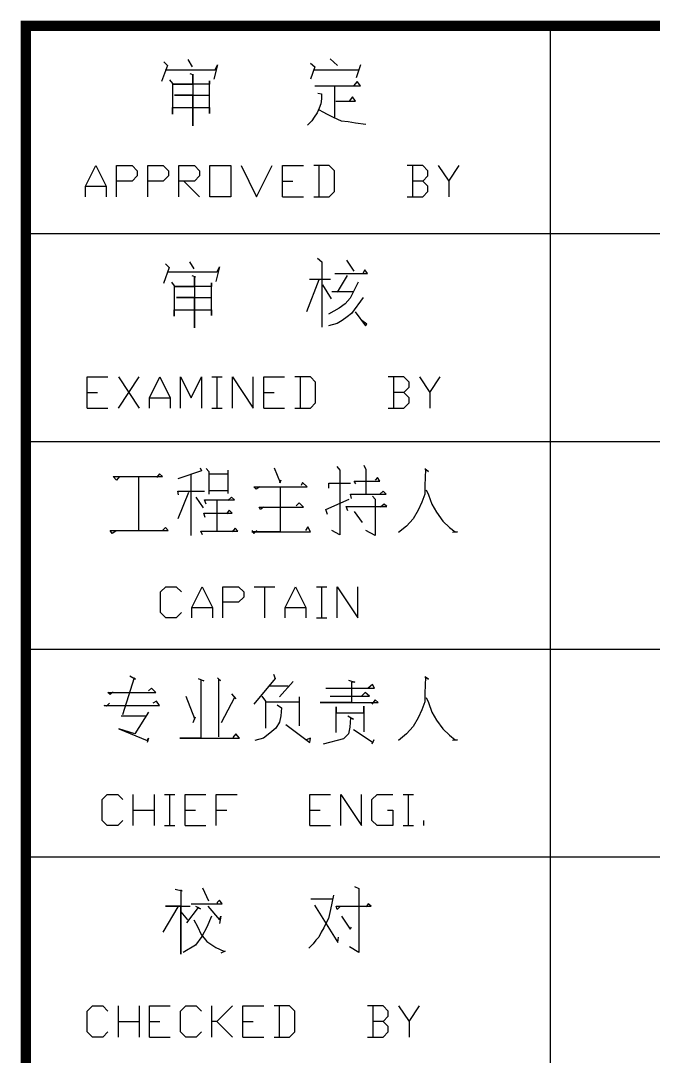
# Model space of a CAD drawing. Extents: x 2025205 to 2402328, y -557483 to 329036.
# Drawn here: x 2166040 to 2170611, y -534472 to -526995 of the extents above; entities that cross this region are included whole.
import ezdxf

# ---------------------------------------------------------------- set-up
doc = ezdxf.new("R2010")
doc.units = 0
doc.header["$LTSCALE"] = 1500
doc.header["$MEASUREMENT"] = 0
doc.layers.add('PUB_TITLE', color=4, linetype='Continuous')

# ---------------------------------------------------------------- blocks, each defined once
blk = doc.blocks.new('EWW')
at = {"layer": 'PUB_TITLE'}
for p, q in [((-162743.9, 283054.6), (-162743.9, 276075)), ((-164588.2, 282864.4), (-164616.2, 282787.4)), ((-164605.7, 282881.9), (-164588.2, 282864.4)), ((-164490.2, 282892.4), (-164469.2, 282857.4)), ((-164346.7, 282867.9), (-164364.2, 282797.9)), ((-164357.2, 282843.4), (-164346.7, 282867.9)), ((-163898.7, 282874.9), (-163877.7, 282857.4)), ((-163804.2, 282895.9), (-163769.2, 282864.4)), ((-163657.2, 282867.9), (-163678.2, 282804.9)), ((-164598.7, 282843.4), (-164357.2, 282843.4)), ((-164479.7, 282825.9), (-164462.2, 282818.9)), ((-164465.7, 282818.9), (-164465.7, 282573.9)), ((-164465.7, 282773.4), (-164465.7, 282818.9)), ((-163877.7, 282857.4), (-163898.7, 282797.9)), ((-163884.7, 282843.4), (-163664.2, 282843.4)), ((-164577.7, 282794.4), (-164563.7, 282776.9)), ((-164563.7, 282776.9), (-164563.7, 282629.9)), ((-164560.2, 282773.4), (-164465.7, 282773.4)), ((-164385.2, 282773.4), (-164560.2, 282773.4)), ((-164385.2, 282790.9), (-164385.2, 282773.4)), ((-164385.2, 282633.4), (-164385.2, 282790.9)), ((-163877.7, 282766.4), (-163657.2, 282766.4)), ((-163783.2, 282762.9), (-163783.2, 282615.9)), ((-163674.7, 282787.4), (-163692.2, 282766.4)), ((-163657.2, 282766.4), (-163674.7, 282787.4)), ((-164553.2, 282720.9), (-164385.2, 282720.9)), ((-164465.7, 282720.9), (-164553.2, 282720.9)), ((-164465.7, 282573.9), (-164465.7, 282720.9)), ((-163863.7, 282731.4), (-163846.2, 282727.9)), ((-163846.2, 282727.9), (-163846.2, 282703.4)), ((-163695.7, 282713.9), (-163713.2, 282692.9)), ((-163681.7, 282692.9), (-163695.7, 282713.9)), ((-163849.7, 282678.9), (-163856.7, 282657.9)), ((-163846.2, 282703.4), (-163849.7, 282678.9)), ((-163776.2, 282692.9), (-163681.7, 282692.9)), ((-164563.7, 282661.4), (-164385.2, 282661.4)), ((-164563.7, 282629.9), (-164563.7, 282661.4)), ((-164385.2, 282661.4), (-164385.2, 282633.4)), ((-163881.2, 282615.9), (-163891.7, 282598.4)), ((-163867.2, 282636.9), (-163881.2, 282615.9)), ((-163856.7, 282657.9), (-163867.2, 282636.9)), ((-163856.7, 282650.9), (-163839.2, 282640.4)), ((-163839.2, 282640.4), (-163818.2, 282629.9)), ((-163818.2, 282629.9), (-163790.2, 282615.9)), ((-163790.2, 282615.9), (-163751.7, 282598.4)), ((-163891.7, 282598.4), (-163912.7, 282577.4)), ((-163751.7, 282598.4), (-163716.7, 282594.9)), ((-163716.7, 282594.9), (-163681.7, 282587.9)), ((-163681.7, 282587.9), (-163632.7, 282580.9)), ((-164983.1, 282282.6), (-164933.1, 282382.6)), ((-164933.1, 282382.6), (-164883.1, 282282.6)), ((-164833.1, 282382.6), (-164758.1, 282382.6)), ((-164833.1, 282232.6), (-164833.1, 282382.6)), ((-164758.1, 282382.6), (-164733.1, 282357.6)), ((-164683.1, 282382.6), (-164608.1, 282382.6)), ((-164683.1, 282232.6), (-164683.1, 282382.6)), ((-164608.1, 282382.6), (-164583.1, 282357.6)), ((-164533.1, 282382.6), (-164458.1, 282382.6)), ((-164533.1, 282232.6), (-164533.1, 282382.6)), ((-164458.1, 282382.6), (-164433.1, 282357.6)), ((-164383.1, 282382.6), (-164283.1, 282382.6)), ((-164383.1, 282232.6), (-164383.1, 282382.6)), ((-164283.1, 282382.6), (-164283.1, 282232.6)), ((-164233.1, 282382.6), (-164158.1, 282232.6)), ((-164158.1, 282232.6), (-164083.1, 282382.6)), ((-164033.1, 282382.6), (-163933.1, 282382.6)), ((-164033.1, 282232.6), (-164033.1, 282382.6)), ((-163808.1, 282382.6), (-163883.1, 282382.6)), ((-163858.1, 282382.6), (-163858.1, 282232.6)), ((-163783.1, 282357.6), (-163808.1, 282382.6)), ((-163358.1, 282382.6), (-163433.1, 282382.6)), ((-163408.1, 282382.6), (-163408.1, 282232.6)), ((-163333.1, 282357.6), (-163358.1, 282382.6)), ((-163283.1, 282382.6), (-163233.1, 282307.6)), ((-163233.1, 282307.6), (-163183.1, 282382.6)), ((-164733.1, 282332.6), (-164758.1, 282307.6)), ((-164733.1, 282357.6), (-164733.1, 282332.6)), ((-164583.1, 282332.6), (-164608.1, 282307.6)), ((-164583.1, 282357.6), (-164583.1, 282332.6)), ((-164433.1, 282332.6), (-164458.1, 282307.6)), ((-164433.1, 282357.6), (-164433.1, 282332.6)), ((-163783.1, 282257.6), (-163783.1, 282357.6)), ((-163358.1, 282307.6), (-163333.1, 282332.6)), ((-163333.1, 282332.6), (-163333.1, 282357.6)), ((-164983.1, 282282.6), (-164883.1, 282282.6)), ((-164983.1, 282232.6), (-164983.1, 282282.6)), ((-164883.1, 282282.6), (-164883.1, 282232.6)), ((-164758.1, 282307.6), (-164833.1, 282307.6)), ((-164608.1, 282307.6), (-164683.1, 282307.6)), ((-164458.1, 282307.6), (-164533.1, 282307.6)), ((-164508.1, 282307.6), (-164433.1, 282232.6)), ((-164033.1, 282307.6), (-163983.1, 282307.6)), ((-163358.1, 282307.6), (-163408.1, 282307.6)), ((-163333.1, 282282.6), (-163358.1, 282307.6)), ((-163333.1, 282257.6), (-163333.1, 282282.6)), ((-163233.1, 282307.6), (-163233.1, 282232.6)), ((-164283.1, 282232.6), (-164383.1, 282232.6)), ((-164033.1, 282232.6), (-163933.1, 282232.6)), ((-163883.1, 282232.6), (-163808.1, 282232.6)), ((-163808.1, 282232.6), (-163783.1, 282257.6)), ((-163433.1, 282232.6), (-163358.1, 282232.6)), ((-163358.1, 282232.6), (-163333.1, 282257.6)), ((-165269.8, 282054.6), (-158269.8, 282054.6)), ((-164481.3, 281919.6), (-164460.3, 281884.6)), ((-163865.3, 281937.1), (-163844.3, 281919.6)), ((-163844.3, 281919.6), (-163844.3, 281604.6)), ((-163725.3, 281926.6), (-163690.3, 281874.1)), ((-164579.3, 281891.6), (-164607.3, 281814.6)), ((-164596.8, 281909.1), (-164579.3, 281891.6)), ((-164589.8, 281870.6), (-164348.3, 281870.6)), ((-164337.8, 281895.1), (-164355.3, 281825.1)), ((-164348.3, 281870.6), (-164337.8, 281895.1)), ((-163637.8, 281881.1), (-163648.3, 281860.1)), ((-163623.8, 281863.6), (-163637.8, 281881.1)), ((-164568.8, 281821.6), (-164554.8, 281804.1)), ((-164470.8, 281853.1), (-164453.3, 281846.1)), ((-164456.8, 281846.1), (-164456.8, 281601.1)), ((-164456.8, 281800.6), (-164456.8, 281846.1)), ((-164376.3, 281818.1), (-164376.3, 281800.6)), ((-164376.3, 281660.6), (-164376.3, 281818.1)), ((-163858.3, 281832.1), (-163917.8, 281678.1)), ((-163903.8, 281835.6), (-163802.3, 281835.6)), ((-163781.3, 281863.6), (-163623.8, 281863.6)), ((-163721.8, 281853.1), (-163770.8, 281772.6)), ((-163669.3, 281821.6), (-163707.8, 281744.6)), ((-164554.8, 281804.1), (-164554.8, 281657.1)), ((-164551.3, 281800.6), (-164456.8, 281800.6)), ((-164376.3, 281800.6), (-164551.3, 281800.6)), ((-163840.8, 281807.6), (-163798.8, 281741.1)), ((-163795.3, 281776.1), (-163693.8, 281776.1)), ((-164544.3, 281748.1), (-164376.3, 281748.1)), ((-164456.8, 281748.1), (-164544.3, 281748.1)), ((-164456.8, 281601.1), (-164456.8, 281748.1)), ((-163732.3, 281716.6), (-163760.3, 281695.6)), ((-163707.8, 281744.6), (-163732.3, 281716.6)), ((-163644.8, 281748.1), (-163700.8, 281671.1)), ((-164554.8, 281688.6), (-164376.3, 281688.6)), ((-164554.8, 281657.1), (-164554.8, 281688.6)), ((-164376.3, 281688.6), (-164376.3, 281660.6)), ((-163760.3, 281695.6), (-163812.8, 281667.6)), ((-163700.8, 281671.1), (-163721.8, 281653.6)), ((-163683.3, 281678.1), (-163634.3, 281611.6)), ((-163770.8, 281622.1), (-163812.8, 281611.6)), ((-163746.3, 281636.1), (-163770.8, 281622.1)), ((-163721.8, 281653.6), (-163746.3, 281636.1)), ((-163627.3, 281618.6), (-163651.8, 281636.1)), ((-163634.3, 281611.6), (-163627.3, 281618.6)), ((-164974.2, 281365.1), (-164874.2, 281365.1)), ((-164974.2, 281215.1), (-164974.2, 281365.1)), ((-164824.2, 281365.1), (-164724.2, 281215.1)), ((-164824.2, 281215.1), (-164724.2, 281365.1)), ((-164674.2, 281265.1), (-164624.2, 281365.1)), ((-164624.2, 281365.1), (-164574.2, 281265.1)), ((-164524.2, 281365.1), (-164474.2, 281265.1)), ((-164524.2, 281215.1), (-164524.2, 281365.1)), ((-164474.2, 281265.1), (-164424.2, 281365.1)), ((-164424.2, 281365.1), (-164424.2, 281215.1)), ((-164374.2, 281365.1), (-164324.2, 281365.1)), ((-164349.2, 281365.1), (-164349.2, 281215.1)), ((-164274.2, 281365.1), (-164174.2, 281215.1)), ((-164274.2, 281215.1), (-164274.2, 281365.1)), ((-164174.2, 281215.1), (-164174.2, 281365.1)), ((-164124.2, 281365.1), (-164024.2, 281365.1)), ((-164124.2, 281215.1), (-164124.2, 281365.1)), ((-163899.2, 281365.1), (-163974.2, 281365.1)), ((-163949.2, 281365.1), (-163949.2, 281215.1)), ((-163874.2, 281340.1), (-163899.2, 281365.1)), ((-163874.2, 281240.1), (-163874.2, 281340.1)), ((-163449.2, 281365.1), (-163524.2, 281365.1)), ((-163499.2, 281365.1), (-163499.2, 281215.1)), ((-163424.2, 281340.1), (-163449.2, 281365.1)), ((-163424.2, 281315.1), (-163424.2, 281340.1)), ((-163374.2, 281365.1), (-163324.2, 281290.1)), ((-163324.2, 281290.1), (-163274.2, 281365.1)), ((-164974.2, 281290.1), (-164924.2, 281290.1)), ((-164124.2, 281290.1), (-164074.2, 281290.1)), ((-163449.2, 281290.1), (-163499.2, 281290.1)), ((-163449.2, 281290.1), (-163424.2, 281315.1)), ((-163424.2, 281265.1), (-163449.2, 281290.1)), ((-163324.2, 281290.1), (-163324.2, 281215.1)), ((-164674.2, 281265.1), (-164574.2, 281265.1)), ((-164674.2, 281215.1), (-164674.2, 281265.1)), ((-164574.2, 281265.1), (-164574.2, 281215.1)), ((-163899.2, 281215.1), (-163874.2, 281240.1)), ((-163449.2, 281215.1), (-163424.2, 281240.1)), ((-163424.2, 281240.1), (-163424.2, 281265.1)), ((-164974.2, 281215.1), (-164874.2, 281215.1)), ((-164374.2, 281215.1), (-164324.2, 281215.1)), ((-164124.2, 281215.1), (-164024.2, 281215.1)), ((-163974.2, 281215.1), (-163899.2, 281215.1)), ((-163524.2, 281215.1), (-163449.2, 281215.1)), ((-165269.8, 281054.6), (-158269.8, 281054.6)), ((-164430, 280927.1), (-164423, 280913.1)), ((-164402, 280923.6), (-164388, 280909.6)), ((-164073, 280927.1), (-164045, 280857.1)), ((-163772, 280934.1), (-163758, 280916.6)), ((-163642.5, 280941.1), (-163632, 280920.1)), ((-163632, 280920.1), (-163632, 280801.1)), ((-163348.5, 280923.6), (-163331, 280909.6)), ((-163345, 280920.1), (-163348.5, 280843.1)), ((-163331, 280909.6), (-163345, 280920.1)), ((-164850, 280885.1), (-164612, 280885.1)), ((-164832.5, 280867.6), (-164850, 280885.1)), ((-164818.5, 280885.1), (-164832.5, 280867.6)), ((-164727.5, 280885.1), (-164727.5, 280626.1)), ((-164727.5, 280881.6), (-164727.5, 280626.1)), ((-164626, 280899.1), (-164640, 280881.6)), ((-164612, 280885.1), (-164626, 280899.1)), ((-164423, 280913.1), (-164538.5, 280874.6)), ((-164475.5, 280895.6), (-164475.5, 280601.6)), ((-164388, 280909.6), (-164388, 280801.1)), ((-164388, 280899.1), (-164293.5, 280899.1)), ((-164297, 280916.6), (-164297, 280804.6)), ((-163758, 280916.6), (-163758, 280605.1)), ((-163576, 280881.6), (-163586.5, 280867.6)), ((-163565.5, 280864.1), (-163576, 280881.6)), ((-164171, 280836.1), (-163915.5, 280836.1)), ((-164160.5, 280825.6), (-164171, 280836.1)), ((-164143, 280836.1), (-164160.5, 280825.6)), ((-164041.5, 280867.6), (-164048.5, 280853.6)), ((-164045, 280857.1), (-164041.5, 280867.6)), ((-164045, 280832.6), (-164045, 280619.1)), ((-163936.5, 280857.1), (-163943.5, 280843.1)), ((-163915.5, 280836.1), (-163936.5, 280857.1)), ((-163810.5, 280853.6), (-163705.5, 280853.6)), ((-163810.5, 280829.1), (-163810.5, 280853.6)), ((-163688, 280864.1), (-163565.5, 280864.1)), ((-163681, 280850.1), (-163688, 280864.1)), ((-163348.5, 280843.1), (-163348.5, 280801.1)), ((-163341.5, 280822.1), (-163331, 280797.6)), ((-164538.5, 280815.1), (-164409, 280815.1)), ((-164535, 280797.6), (-164538.5, 280815.1)), ((-164486, 280808.1), (-164538.5, 280682.1)), ((-164451, 280787.1), (-164416, 280734.6)), ((-164409, 280773.1), (-164265.5, 280773.1)), ((-164402, 280752.1), (-164409, 280773.1)), ((-164384.5, 280818.6), (-164293.5, 280818.6)), ((-164349.5, 280769.6), (-164349.5, 280622.6)), ((-164279.5, 280787.1), (-164297, 280769.6)), ((-164265.5, 280773.1), (-164279.5, 280787.1)), ((-163824.5, 280727.6), (-163712.5, 280776.6)), ((-163705.5, 280801.1), (-163534, 280801.1)), ((-163702, 280780.1), (-163705.5, 280801.1)), ((-163600.5, 280790.6), (-163586.5, 280776.6)), ((-163586.5, 280776.6), (-163586.5, 280601.6)), ((-163548, 280815.1), (-163565.5, 280801.1)), ((-163534, 280801.1), (-163548, 280815.1)), ((-163348.5, 280801.1), (-163362.5, 280762.6)), ((-163331, 280797.6), (-163313.5, 280752.1)), ((-164290, 280724.1), (-164304, 280706.6)), ((-164276, 280710.1), (-164290, 280724.1)), ((-164146.5, 280738.1), (-163933, 280738.1)), ((-164139.5, 280727.6), (-164146.5, 280738.1)), ((-164125.5, 280738.1), (-164139.5, 280727.6)), ((-163954, 280759.1), (-163968, 280745.1)), ((-163933, 280738.1), (-163954, 280759.1)), ((-163817.5, 280703.1), (-163824.5, 280727.6)), ((-163726.5, 280741.6), (-163530.5, 280741.6)), ((-163719.5, 280720.6), (-163726.5, 280741.6)), ((-163544.5, 280752.1), (-163562, 280738.1)), ((-163530.5, 280741.6), (-163544.5, 280752.1)), ((-163380, 280724.1), (-163404.5, 280682.1)), ((-163362.5, 280762.6), (-163380, 280724.1)), ((-163313.5, 280752.1), (-163292.5, 280713.6)), ((-164412.5, 280710.1), (-164276, 280710.1)), ((-164405.5, 280689.1), (-164412.5, 280710.1)), ((-163688, 280717.1), (-163649.5, 280664.6)), ((-163404.5, 280682.1), (-163436, 280647.1)), ((-163292.5, 280713.6), (-163261, 280671.6)), ((-163261, 280671.6), (-163229.5, 280640.1)), ((-164864, 280626.1), (-164584, 280626.1)), ((-164853.5, 280612.1), (-164864, 280626.1)), ((-164836, 280622.6), (-164853.5, 280612.1)), ((-164598, 280640.1), (-164612, 280626.1)), ((-164584, 280626.1), (-164598, 280640.1)), ((-164426.5, 280622.6), (-164248, 280622.6)), ((-164419.5, 280605.1), (-164426.5, 280622.6)), ((-164262, 280636.6), (-164276, 280619.1)), ((-164248, 280622.6), (-164262, 280636.6)), ((-164181.5, 280626.1), (-164171, 280612.1)), ((-164171, 280612.1), (-164157, 280626.1)), ((-163912, 280643.6), (-163922.5, 280626.1)), ((-163898, 280619.1), (-163912, 280643.6)), ((-163758, 280605.1), (-163796.5, 280626.1)), ((-163586.5, 280601.6), (-163632, 280626.1)), ((-163436, 280647.1), (-163474.5, 280615.6)), ((-163229.5, 280640.1), (-163201.5, 280619.1)), ((-164181.5, 280619.1), (-163898, 280619.1)), ((-164045, 280619.1), (-164181.5, 280619.1)), ((-163191, 280619.1), (-163215.5, 280615.6)), ((-163201.5, 280619.1), (-163191, 280619.1)), ((-164620.5, 280330.5), (-164595.5, 280355.5)), ((-164620.5, 280230.5), (-164620.5, 280330.5)), ((-164595.5, 280355.5), (-164545.5, 280355.5)), ((-164545.5, 280355.5), (-164520.5, 280330.5)), ((-164470.5, 280255.5), (-164420.5, 280355.5)), ((-164420.5, 280355.5), (-164370.5, 280255.5)), ((-164320.5, 280355.5), (-164245.5, 280355.5)), ((-164320.5, 280205.5), (-164320.5, 280355.5)), ((-164245.5, 280355.5), (-164220.5, 280330.5)), ((-164220.5, 280330.5), (-164220.5, 280305.5)), ((-164170.5, 280355.5), (-164070.5, 280355.5)), ((-164120.5, 280355.5), (-164120.5, 280205.5)), ((-164020.5, 280255.5), (-163970.5, 280355.5)), ((-163970.5, 280355.5), (-163920.5, 280255.5)), ((-163870.5, 280355.5), (-163820.5, 280355.5)), ((-163845.5, 280355.5), (-163845.5, 280205.5)), ((-163770.5, 280355.5), (-163670.5, 280205.5)), ((-163770.5, 280205.5), (-163770.5, 280355.5)), ((-163670.5, 280205.5), (-163670.5, 280355.5)), ((-164245.5, 280280.5), (-164320.5, 280280.5)), ((-164220.5, 280305.5), (-164245.5, 280280.5)), ((-164595.5, 280205.5), (-164620.5, 280230.5)), ((-164520.5, 280230.5), (-164545.5, 280205.5)), ((-164470.5, 280255.5), (-164370.5, 280255.5)), ((-164470.5, 280205.5), (-164470.5, 280255.5)), ((-164370.5, 280255.5), (-164370.5, 280205.5)), ((-164020.5, 280255.5), (-163920.5, 280255.5)), ((-164020.5, 280205.5), (-164020.5, 280255.5)), ((-163920.5, 280255.5), (-163920.5, 280205.5)), ((-164545.5, 280205.5), (-164595.5, 280205.5)), ((-163870.5, 280205.5), (-163820.5, 280205.5)), ((-165269.8, 280054.6), (-158269.8, 280054.6)), ((-164769.5, 279927.1), (-164741.5, 279909.6)), ((-164076.5, 279934.1), (-164069.5, 279913.1)), ((-163348.5, 279923.6), (-163331, 279909.6)), ((-164748.5, 279916.6), (-164804.5, 279738.1)), ((-164741.5, 279909.6), (-164748.5, 279916.6)), ((-164440.5, 279913.1), (-164412.5, 279902.6)), ((-164426.5, 279906.1), (-164426.5, 279626.1)), ((-164412.5, 279902.6), (-164426.5, 279906.1)), ((-164346, 279916.6), (-164332, 279902.6)), ((-164342.5, 279909.6), (-164342.5, 279633.1)), ((-164332, 279902.6), (-164342.5, 279909.6)), ((-164069.5, 279913.1), (-164171, 279790.6)), ((-164101, 279878.1), (-164006.5, 279878.1)), ((-163982, 279899.1), (-164048.5, 279825.6)), ((-163716, 279906.1), (-163684.5, 279895.6)), ((-163702, 279895.6), (-163702, 279797.6)), ((-163684.5, 279895.6), (-163702, 279895.6)), ((-163600.5, 279885.1), (-163621.5, 279867.6)), ((-163590, 279867.6), (-163600.5, 279885.1)), ((-163345, 279920.1), (-163348.5, 279843.1)), ((-163331, 279909.6), (-163345, 279920.1)), ((-164874.5, 279846.6), (-164643.5, 279846.6)), ((-164864, 279836.1), (-164874.5, 279846.6)), ((-164850, 279850.1), (-164864, 279836.1)), ((-164664.5, 279867.6), (-164678.5, 279853.6)), ((-164643.5, 279846.6), (-164664.5, 279867.6)), ((-164500, 279829.1), (-164458, 279720.6)), ((-164265.5, 279822.1), (-164328.5, 279699.6)), ((-164279.5, 279839.6), (-164258.5, 279815.1)), ((-164258.5, 279815.1), (-164265.5, 279822.1)), ((-164132.5, 279829.1), (-164115, 279804.6)), ((-163954, 279825.6), (-163954, 279685.6)), ((-163824.5, 279867.6), (-163590, 279867.6)), ((-163803.5, 279829.1), (-163614.5, 279829.1)), ((-163635.5, 279846.6), (-163653, 279829.1)), ((-163614.5, 279829.1), (-163635.5, 279846.6)), ((-163348.5, 279843.1), (-163348.5, 279801.1)), ((-163341.5, 279822.1), (-163331, 279797.6)), ((-164892, 279783.6), (-164626, 279783.6)), ((-164881.5, 279780.1), (-164892, 279783.6)), ((-164867.5, 279794.1), (-164881.5, 279780.1)), ((-164640, 279804.6), (-164657.5, 279794.1)), ((-164626, 279783.6), (-164640, 279804.6)), ((-164115, 279804.6), (-164115, 279675.1)), ((-164111.5, 279801.1), (-163954, 279801.1)), ((-164059, 279787.1), (-164038, 279773.1)), ((-164038, 279773.1), (-164041.5, 279734.6)), ((-163852.5, 279797.6), (-163572.5, 279797.6)), ((-163702, 279797.6), (-163852.5, 279797.6)), ((-163775.5, 279776.6), (-163775.5, 279748.6)), ((-163775.5, 279654.1), (-163775.5, 279776.6)), ((-163642.5, 279780.1), (-163642.5, 279657.6)), ((-163642.5, 279748.6), (-163642.5, 279780.1)), ((-163586.5, 279811.6), (-163604, 279790.6)), ((-163572.5, 279797.6), (-163586.5, 279811.6)), ((-163348.5, 279801.1), (-163362.5, 279762.6)), ((-163331, 279797.6), (-163313.5, 279752.1)), ((-164811.5, 279734.6), (-164689, 279734.6)), ((-164678.5, 279752.1), (-164745, 279647.1)), ((-164689, 279734.6), (-164678.5, 279752.1)), ((-164454.5, 279727.6), (-164465, 279699.6)), ((-164458, 279720.6), (-164454.5, 279727.6)), ((-164041.5, 279734.6), (-164048.5, 279703.1)), ((-163775.5, 279748.6), (-163642.5, 279748.6)), ((-163719.5, 279734.6), (-163691.5, 279717.1)), ((-163705.5, 279724.1), (-163709, 279678.6)), ((-163691.5, 279717.1), (-163705.5, 279724.1)), ((-163380, 279724.1), (-163404.5, 279682.1)), ((-163362.5, 279762.6), (-163380, 279724.1)), ((-163313.5, 279752.1), (-163292.5, 279713.6)), ((-164066, 279675.1), (-164094, 279650.6)), ((-164048.5, 279703.1), (-164066, 279675.1)), ((-164017, 279692.6), (-163901.5, 279605.1)), ((-163709, 279678.6), (-163716, 279647.1)), ((-163404.5, 279682.1), (-163436, 279647.1)), ((-163292.5, 279713.6), (-163261, 279671.6)), ((-164822, 279671.6), (-164685.5, 279615.6)), ((-164745, 279647.1), (-164822, 279671.6)), ((-164678.5, 279626.1), (-164685.5, 279605.1)), ((-164685.5, 279615.6), (-164678.5, 279626.1)), ((-164528, 279626.1), (-164241, 279626.1)), ((-164426.5, 279626.1), (-164528, 279626.1)), ((-164258.5, 279647.1), (-164272.5, 279629.6)), ((-164241, 279626.1), (-164258.5, 279647.1)), ((-164125.5, 279626.1), (-164167.5, 279615.6)), ((-164094, 279650.6), (-164125.5, 279626.1)), ((-163898, 279626.1), (-163919, 279619.1)), ((-163901.5, 279605.1), (-163898, 279626.1)), ((-163740.5, 279622.6), (-163838.5, 279598.1)), ((-163716, 279647.1), (-163740.5, 279622.6)), ((-163691.5, 279668.1), (-163597, 279605.1)), ((-163436, 279647.1), (-163474.5, 279615.6)), ((-163261, 279671.6), (-163229.5, 279640.1)), ((-163229.5, 279640.1), (-163201.5, 279619.1)), ((-163593.5, 279619.1), (-163604, 279598.1)), ((-163597, 279605.1), (-163593.5, 279619.1)), ((-163191, 279619.1), (-163215.5, 279615.6)), ((-163201.5, 279619.1), (-163191, 279619.1)), ((-164902.5, 279330.5), (-164877.5, 279355.5)), ((-164902.5, 279230.5), (-164902.5, 279330.5)), ((-164877.5, 279355.5), (-164827.5, 279355.5)), ((-164827.5, 279355.5), (-164802.5, 279330.5)), ((-164752.5, 279205.5), (-164752.5, 279355.5)), ((-164652.5, 279355.5), (-164652.5, 279205.5)), ((-164602.5, 279355.5), (-164552.5, 279355.5)), ((-164577.5, 279355.5), (-164577.5, 279205.5)), ((-164502.5, 279355.5), (-164402.5, 279355.5)), ((-164502.5, 279205.5), (-164502.5, 279355.5)), ((-164352.5, 279355.5), (-164252.5, 279355.5)), ((-164352.5, 279205.5), (-164352.5, 279355.5)), ((-163902.5, 279355.5), (-163802.5, 279355.5)), ((-163902.5, 279205.5), (-163902.5, 279355.5)), ((-163752.5, 279355.5), (-163652.5, 279205.5)), ((-163752.5, 279205.5), (-163752.5, 279355.5)), ((-163652.5, 279205.5), (-163652.5, 279355.5)), ((-163602.5, 279330.5), (-163577.5, 279355.5)), ((-163602.5, 279230.5), (-163602.5, 279330.5)), ((-163577.5, 279355.5), (-163502.5, 279355.5)), ((-163452.5, 279355.5), (-163402.5, 279355.5)), ((-163427.5, 279355.5), (-163427.5, 279205.5)), ((-164752.5, 279280.5), (-164652.5, 279280.5)), ((-164502.5, 279280.5), (-164452.5, 279280.5)), ((-164352.5, 279280.5), (-164302.5, 279280.5)), ((-163902.5, 279280.5), (-163852.5, 279280.5)), ((-163527.5, 279280.5), (-163502.5, 279280.5)), ((-163502.5, 279280.5), (-163502.5, 279205.5)), ((-164877.5, 279205.5), (-164902.5, 279230.5)), ((-164802.5, 279230.5), (-164827.5, 279205.5)), ((-163577.5, 279205.5), (-163602.5, 279230.5)), ((-163352.5, 279205.5), (-163352.5, 279230.5)), ((-164827.5, 279205.5), (-164877.5, 279205.5)), ((-164602.5, 279205.5), (-164552.5, 279205.5)), ((-164502.5, 279205.5), (-164402.5, 279205.5)), ((-163902.5, 279205.5), (-163802.5, 279205.5)), ((-163502.5, 279205.5), (-163577.5, 279205.5)), ((-163452.5, 279205.5), (-163402.5, 279205.5)), ((-165269.8, 279054.6), (-158269.8, 279054.6)), ((-164551.3, 278899), (-164516.3, 278892)), ((-164523.3, 278895.5), (-164523.3, 278587.5)), ((-164516.3, 278892), (-164523.3, 278895.5)), ((-164418.3, 278906), (-164390.3, 278843)), ((-163686.8, 278913), (-163665.8, 278902.5)), ((-163665.8, 278902.5), (-163665.8, 278594.5)), ((-164474.3, 278829), (-164323.8, 278829)), ((-164337.8, 278846.5), (-164348.3, 278836)), ((-164348.3, 278836), (-164348.3, 278832.5)), ((-164323.8, 278829), (-164337.8, 278846.5)), ((-163896.8, 278853.5), (-163791.8, 278853.5)), ((-163788.3, 278871), (-163802.3, 278801)), ((-163620.3, 278829), (-163630.8, 278815)), ((-163606.3, 278818.5), (-163620.3, 278829)), ((-164537.3, 278815), (-164610.8, 278692.5)), ((-164596.8, 278818.5), (-164477.8, 278818.5)), ((-164523.3, 278818.5), (-164596.8, 278818.5)), ((-164523.3, 278587.5), (-164523.3, 278818.5)), ((-164523.3, 278790.5), (-164491.8, 278752)), ((-164439.3, 278811.5), (-164495.3, 278738)), ((-164453.3, 278818.5), (-164428.8, 278804.5)), ((-164428.8, 278804.5), (-164439.3, 278811.5)), ((-164393.8, 278818.5), (-164337.8, 278752)), ((-163879.3, 278822), (-163767.3, 278643.5)), ((-163802.3, 278801), (-163809.3, 278773)), ((-163774.3, 278818.5), (-163606.3, 278818.5)), ((-163770.8, 278801), (-163774.3, 278818.5)), ((-163756.8, 278815), (-163770.8, 278801)), ((-164460.3, 278752), (-164442.8, 278720.5)), ((-164376.3, 278769.5), (-164397.3, 278717)), ((-164330.8, 278769.5), (-164337.8, 278734.5)), ((-164337.8, 278752), (-164330.8, 278769.5)), ((-163823.3, 278738), (-163833.8, 278713.5)), ((-163812.8, 278759), (-163823.3, 278738)), ((-163809.3, 278773), (-163812.8, 278759)), ((-163749.8, 278769.5), (-163707.8, 278706.5)), ((-164442.8, 278720.5), (-164425.3, 278682)), ((-164425.3, 278682), (-164397.3, 278647)), ((-164397.3, 278717), (-164421.8, 278671.5)), ((-163847.8, 278692.5), (-163858.3, 278668)), ((-163833.8, 278713.5), (-163847.8, 278692.5)), ((-163707.8, 278706.5), (-163700.8, 278717)), ((-164453.3, 278629.5), (-164512.8, 278594.5)), ((-164421.8, 278671.5), (-164453.3, 278629.5)), ((-164397.3, 278647), (-164355.3, 278619)), ((-163886.3, 278636.5), (-163907.3, 278615.5)), ((-163872.3, 278654), (-163886.3, 278636.5)), ((-163858.3, 278668), (-163872.3, 278654)), ((-163767.3, 278643.5), (-163763.8, 278668)), ((-164355.3, 278619), (-164316.8, 278601.5)), ((-164309.8, 278601.5), (-164330.8, 278591)), ((-164316.8, 278601.5), (-164309.8, 278601.5)), ((-163665.8, 278594.5), (-163711.3, 278622.5)), ((-164974.2, 278313), (-164949.2, 278338)), ((-164949.2, 278338), (-164899.2, 278338)), ((-164899.2, 278338), (-164874.2, 278313)), ((-164824.2, 278188), (-164824.2, 278338)), ((-164724.2, 278338), (-164724.2, 278188)), ((-164674.2, 278338), (-164574.2, 278338)), ((-164674.2, 278188), (-164674.2, 278338)), ((-164524.2, 278313), (-164499.2, 278338)), ((-164499.2, 278338), (-164449.2, 278338)), ((-164449.2, 278338), (-164424.2, 278313)), ((-164374.2, 278188), (-164374.2, 278338)), ((-164274.2, 278338), (-164349.2, 278263)), ((-164224.2, 278338), (-164124.2, 278338)), ((-164224.2, 278188), (-164224.2, 278338)), ((-163999.2, 278338), (-164074.2, 278338)), ((-164049.2, 278338), (-164049.2, 278188)), ((-163974.2, 278313), (-163999.2, 278338)), ((-163549.2, 278338), (-163624.2, 278338)), ((-163599.2, 278338), (-163599.2, 278188)), ((-163524.2, 278313), (-163549.2, 278338)), ((-163474.2, 278338), (-163424.2, 278263)), ((-163424.2, 278263), (-163374.2, 278338)), ((-164974.2, 278213), (-164974.2, 278313)), ((-164524.2, 278213), (-164524.2, 278313)), ((-163974.2, 278213), (-163974.2, 278313)), ((-163549.2, 278263), (-163524.2, 278288)), ((-163524.2, 278288), (-163524.2, 278313)), ((-164824.2, 278263), (-164724.2, 278263)), ((-164674.2, 278263), (-164624.2, 278263)), ((-164349.2, 278263), (-164374.2, 278263)), ((-164349.2, 278263), (-164274.2, 278188)), ((-164224.2, 278263), (-164174.2, 278263)), ((-163549.2, 278263), (-163599.2, 278263)), ((-163524.2, 278238), (-163549.2, 278263)), ((-163524.2, 278213), (-163524.2, 278238)), ((-163424.2, 278263), (-163424.2, 278188)), ((-164949.2, 278188), (-164974.2, 278213)), ((-164899.2, 278188), (-164949.2, 278188)), ((-164874.2, 278213), (-164899.2, 278188)), ((-164674.2, 278188), (-164574.2, 278188)), ((-164499.2, 278188), (-164524.2, 278213)), ((-164449.2, 278188), (-164499.2, 278188)), ((-164424.2, 278213), (-164449.2, 278188)), ((-164224.2, 278188), (-164124.2, 278188)), ((-164074.2, 278188), (-163999.2, 278188)), ((-163999.2, 278188), (-163974.2, 278213)), ((-163624.2, 278188), (-163549.2, 278188)), ((-163549.2, 278188), (-163524.2, 278213))]:
    blk.add_line(p, q, dxfattribs=at)
at = {"layer": 'PUB_TITLE', "const_width": 50}
blk.add_lwpolyline([(-165269.8, 283054.6), (-158269.8, 283054.6), (-158269.8, 276054.6), (-165269.8, 276054.6)], close=True, dxfattribs=at)

msp = doc.modelspace()

# ---------------------------------------------------------------- block references
at = {"xscale": 1.5, "yscale": 1.5, "zscale": 1.5}
msp.add_blockref('EWW', (2413981.8, -951614.5), dxfattribs=at)

doc.saveas('drawing.dxf')
